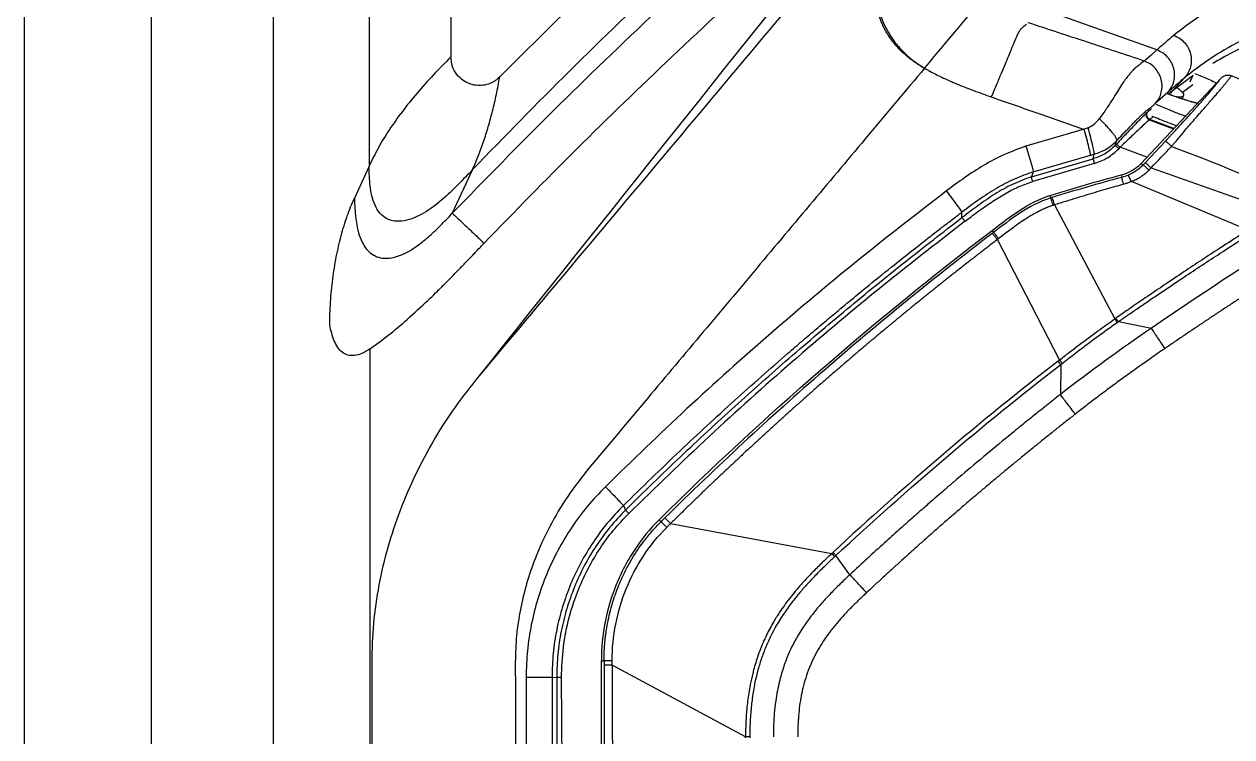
# Model space of a CAD drawing. Extents: x 400 to 501, y 484 to 634.
# Drawn here: x 400.3 to 412.95, y 522.68 to 530.14 of the extents above; entities that cross this region are included whole.
import ezdxf

# ---------------------------------------------------------------- set-up
doc = ezdxf.new("R2010")
doc.units = 0
doc.header["$MEASUREMENT"] = 0
doc.layers.add('1', color=4, linetype='Continuous')
doc.layers.add('DIM', color=3, linetype='Continuous')
doc.layers.add('GEOMETRY', color=3, linetype='Continuous', lineweight=25)

# ---------------------------------------------------------------- blocks, each defined once
blk = doc.blocks.new('2026 GRANDEE')
at = {"layer": '1', "color": 4, "ltscale": 16}
blk.add_line((-50.123, -3), (-50.123, -88.174), dxfattribs=at)
at = {"layer": '1'}
blk.add_line((-46.501, -85.402), (-46.502, -70.098), dxfattribs=at)
at = {"layer": 'GEOMETRY'}
blk.add_line((-48.791, -86.292), (-48.791, -4.882), dxfattribs=at)
at = {"layer": 'GEOMETRY', "ltscale": 16}
for p, q in [((-47.516, -49.928), (-47.516, -85.557)), ((-46.512, -55.235), (-46.512, -68.185)), ((-45.656, -55.265), (-45.656, -67.042)), ((-38.264, -66.97), (-39.455, -66.548)), ((-37.897, -67.249), (-38.104, -67.401)), ((-37.974, -67.262), (-38.104, -67.401)), ((-37.594, -67.268), (-38.428, -68.157)), ((-37.887, -67.336), (-37.998, -67.418)), ((-38.15, -67.415), (-38.281, -67.531)), ((-38.142, -67.434), (-38.151, -67.431)), ((-38.14, -67.434), (-38.149, -67.43)), ((-38.14, -67.433), (-38.142, -67.434)), ((-38.119, -67.413), (-38.14, -67.431)), ((-38.104, -67.401), (-38.119, -67.413)), ((-38, -67.482), (-37.985, -67.449)), ((-38.356, -67.616), (-38.363, -67.621)), ((-38.319, -67.585), (-38.356, -67.616)), ((-38.343, -67.702), (-38.336, -67.697)), ((-38.343, -67.702), (-38.091, -67.797)), ((-38.302, -67.668), (-38.336, -67.697)), ((-38.085, -67.791), (-38.336, -67.697)), ((-39.024, -67.801), (-39.634, -67.978)), ((-38.686, -67.955), (-38.699, -67.969)), ((-38.663, -68.004), (-38.649, -67.989)), ((-38.368, -68.093), (-38.649, -67.989)), ((-38.387, -68.151), (-38.174, -67.924)), ((-39.578, -68.298), (-38.932, -68.11)), ((-39.559, -68.246), (-38.958, -68.071)), ((-38.932, -68.11), (-38.919, -68.061)), ((-46.512, -68.185), (-46.666, -68.521)), ((-45.428, -68.222), (-45.641, -68.68)), ((-39.559, -68.246), (-39.578, -68.298)), ((-38.919, -68.158), (-39.563, -68.346)), ((-38.639, -68.279), (-38.632, -68.304)), ((-38.428, -68.157), (-38.409, -68.174)), ((-38.324, -68.205), (-37.013, -68.668)), ((-37.309, -68.855), (-38.531, -68.347)), ((-39.383, -68.494), (-39.375, -68.519)), ((-39.337, -68.593), (-38.705, -69.786)), ((-40.304, -68.724), (-40.305, -68.668)), ((-39.989, -68.859), (-39.973, -68.88)), ((-39.282, -70.215), (-39.934, -68.955)), ((-38.667, -69.814), (-38.321, -69.883)), ((-39.27, -70.262), (-39.274, -70.577)), ((-43.849, -71.739), (-43.827, -71.786)), ((-43.455, -71.908), (-43.475, -71.888)), ((-43.355, -71.928), (-41.668, -72.242)), ((-41.477, -72.463), (-41.625, -72.263)), ((-44.08, -73.366), (-44.052, -73.366)), ((-42.57, -74.159), (-43.967, -73.411)), ((-44.596, -73.535), (-44.547, -73.539)), ((-44.46, -79.751), (-44.497, -73.539)), ((-42.57, -74.172), (-42.57, -74.159))]:
    blk.add_line(p, q, dxfattribs=at)
at = {"layer": 'GEOMETRY', "ltscale": 16, "flags": 128}
for points in [[(-38.264, -66.97), (-38.328, -67.027), (-38.396, -67.086)], [(-38.046, -67.367), (-38.029, -67.382), (-38.001, -67.408), (-37.986, -67.43), (-37.984, -67.447), (-37.996, -67.458), (-38.02, -67.463), (-38.056, -67.462), (-38.061, -67.462)], [(-38.699, -67.969), (-38.692, -67.945), (-38.685, -67.921)]]:
    blk.add_lwpolyline(points, dxfattribs=at)
at = {"layer": 'GEOMETRY', "ltscale": 256}
blk.add_arc((-36.839, -67.732), 1.16, 154.505, 158.4804, dxfattribs=at)
at = {"layer": 'GEOMETRY', "ltscale": 16}
for points, knots in [([(-41.12, -63.564), (-41.471, -63.861), (-42.169, -64.455), (-43.189, -65.37), (-44.184, -66.299), (-44.825, -66.936), (-45.144, -67.253)], [0, 0, 0, 0, 0.25257, 0.503557, 0.752765, 1, 1, 1, 1]), ([(-41.156, -64.209), (-41.53, -64.532), (-42.277, -65.176), (-43.362, -66.171), (-44.416, -67.182), (-45.092, -67.876), (-45.428, -68.222)], [0, 0, 0, 0, 0.25315, 0.504362, 0.753395, 1, 1, 1, 1]), ([(-41.206, -64.515), (-41.595, -64.851), (-42.369, -65.52), (-43.496, -66.553), (-44.59, -67.601), (-45.292, -68.322), (-45.641, -68.68)], [0, 0, 0, 0, 0.253181, 0.504368, 0.753366, 1, 1, 1, 1]), ([(-46.481, -73.38), (-46.477, -73.244), (-46.47, -72.972), (-46.411, -72.569), (-46.317, -72.172), (-46.189, -71.784), (-46.027, -71.409), (-45.834, -71.048), (-45.614, -70.704), (-45.444, -70.491), (-45.359, -70.384), (-43.987, -68.666), (-42.614, -66.947), (-41.242, -65.229)], [0, 0, 0, 0, 0.124849, 0.249573, 0.374369, 0.499324, 0.624442, 0.749662, 0.874886, 1, 1, 1, 3.021176, 3.021176, 3.021176, 3.021176]), ([(-45.308, -68.993), (-44.987, -68.663), (-44.342, -68), (-43.338, -67.032), (-42.306, -66.076), (-41.597, -65.456), (-41.242, -65.145)], [0, 0, 0, 0, 0.246554, 0.495561, 0.746795, 1, 1, 1, 1]), ([(-45.359, -70.384), (-45.033, -69.996), (-44.37, -69.205), (-43.358, -67.999), (-42.312, -66.753), (-41.603, -65.908), (-41.243, -65.479)], [0, 0, 0, 0, 0.237503, 0.483333, 0.737496, 1, 1, 1, 1]), ([(-34.9, -65.819), (-35.071, -65.832), (-35.415, -65.857), (-35.895, -65.928), (-36.348, -66.021), (-36.769, -66.137), (-37.157, -66.276), (-37.507, -66.435), (-37.823, -66.614), (-37.999, -66.749), (-38.087, -66.817)], [0, 0, 0, 0, 0.122478, 0.245718, 0.369693, 0.494384, 0.619777, 0.745851, 0.8726, 1, 1, 1, 1]), ([(-41.245, -66.056), (-41.244, -66.118), (-41.241, -66.238), (-41.217, -66.411), (-41.176, -66.571), (-41.116, -66.718), (-41.039, -66.851), (-40.943, -66.97), (-40.829, -67.076), (-40.741, -67.132), (-40.696, -67.161)], [0, 0, 0, 0, 0.143413, 0.277035, 0.403829, 0.524523, 0.642303, 0.758653, 0.877316, 1, 1, 1, 1]), ([(-41.245, -66.056), (-41.244, -66.117), (-41.243, -66.236), (-41.226, -66.408), (-41.194, -66.558), (-41.15, -66.686), (-41.096, -66.793), (-41.027, -66.892), (-40.946, -66.98), (-40.852, -67.059), (-40.749, -67.13), (-40.636, -67.196), (-40.505, -67.262), (-40.352, -67.329), (-40.178, -67.397), (-40.058, -67.44), (-39.997, -67.462)], [0, 0, 0, 0, 0.0884697, 0.171591, 0.2507717, 0.3094785, 0.3671647, 0.4245822, 0.4826243, 0.5403135, 0.6028649, 0.6631706, 0.7297968, 0.8152974, 0.9052216, 1, 1, 1, 1]), ([(-40.692, -67.156), (-40.629, -67.081), (-40.505, -66.933), (-40.339, -66.735), (-40.207, -66.578), (-40.119, -66.473), (-40.076, -66.422), (-40.052, -66.393), (-40.028, -66.365), (-40.017, -66.351)], [0, 0, 0, 0, 0.1277811, 0.249611, 0.3701999, 0.4958858, 0.6640678, 0.8348347, 1, 1, 1, 1]), ([(-36.403, -66.508), (-36.492, -66.532), (-36.722, -66.595), (-37.055, -66.72), (-37.402, -66.879), (-37.714, -67.059), (-37.887, -67.194), (-37.974, -67.262)], [0, 0, 0, 0, 0.135286, 0.349705, 0.56531, 0.782091, 1, 1, 1, 1]), ([(-39.997, -67.462), (-39.977, -67.417), (-39.941, -67.333), (-39.892, -67.216), (-39.849, -67.116), (-39.814, -67.031), (-39.786, -66.962), (-39.763, -66.906), (-39.744, -66.861), (-39.723, -66.813), (-39.705, -66.775), (-39.686, -66.748), (-39.665, -66.729), (-39.641, -66.71), (-39.629, -66.7)], [0, 0, 0, 0, 0.070009, 0.131694, 0.187396, 0.239569, 0.290535, 0.342207, 0.395927, 0.452478, 0.575003, 0.709236, 0.852115, 1, 1, 1, 1]), ([(-38.396, -67.086), (-38.594, -67.02), (-38.999, -66.886), (-39.404, -66.753), (-39.611, -66.685)], [0, 0, 0, 0, 0.489341, 1, 1, 1, 1]), ([(-38.087, -66.817), (-38.117, -66.843), (-38.177, -66.894), (-38.235, -66.945), (-38.264, -66.97)], [0, 0, 0, 0, 0.508371, 1, 1, 1, 1]), ([(-38.087, -66.817), (-38.066, -66.826), (-38.025, -66.845), (-37.973, -66.891), (-37.934, -66.947), (-37.909, -67.011), (-37.9, -67.078), (-37.909, -67.146), (-37.932, -67.209), (-37.96, -67.244), (-37.974, -67.262)], [0, 0, 0, 0, 0.125001, 0.250002, 0.375001, 0.5, 0.624999, 0.749998, 0.874999, 1, 1, 1, 1]), ([(-36.909, -66.769), (-37.004, -66.802), (-37.228, -66.88), (-37.483, -66.995), (-37.63, -67.084), (-37.678, -67.112)], [0, 0, 0, 0, 0.333755, 0.784874, 1, 1, 1, 1]), ([(-38.15, -67.415), (-38.136, -67.398), (-38.108, -67.363), (-38.084, -67.299), (-38.075, -67.231), (-38.084, -67.164), (-38.109, -67.099), (-38.149, -67.044), (-38.201, -66.998), (-38.243, -66.98), (-38.264, -66.97)], [0, 0, 0, 0, 0.125001, 0.250002, 0.375001, 0.5, 0.624999, 0.749998, 0.874999, 1, 1, 1, 1]), ([(-45.656, -67.042), (-45.718, -67.106), (-45.841, -67.232), (-46.012, -67.423), (-46.166, -67.613), (-46.301, -67.803), (-46.419, -67.995), (-46.481, -68.122), (-46.512, -68.185)], [0, 0, 0, 0, 0.173586, 0.34201, 0.507349, 0.671406, 0.835359, 1, 1, 1, 1]), ([(-45.144, -67.253), (-45.169, -67.275), (-45.216, -67.314), (-45.298, -67.34), (-45.376, -67.345), (-45.454, -67.33), (-45.531, -67.291), (-45.597, -67.228), (-45.646, -67.142), (-45.653, -67.076), (-45.656, -67.042)], [0, 0, 0, 0, 0.141246, 0.255568, 0.359568, 0.471937, 0.590891, 0.719782, 0.855445, 1, 1, 1, 1]), ([(-38.396, -67.086), (-38.412, -67.099), (-38.444, -67.124), (-38.473, -67.146), (-38.503, -67.171), (-38.535, -67.206), (-38.561, -67.236), (-38.593, -67.277), (-38.631, -67.332), (-38.676, -67.403), (-38.729, -67.489), (-38.792, -67.587), (-38.841, -67.655), (-38.867, -67.69)], [0, 0, 0, 0, 0.1724486, 0.3450414, 0.5153687, 0.5779803, 0.6396359, 0.7000735, 0.759345, 0.817644, 0.8759133, 0.9360562, 1, 1, 1, 1]), ([(-38.281, -67.531), (-38.266, -67.514), (-38.238, -67.479), (-38.215, -67.414), (-38.206, -67.347), (-38.215, -67.279), (-38.241, -67.215), (-38.281, -67.159), (-38.333, -67.113), (-38.375, -67.095), (-38.396, -67.086)], [0, 0, 0, 0, 0.1250008, 0.2500018, 0.3750013, 0.5, 0.6249987, 0.7499983, 0.8749993, 1, 1, 1, 1]), ([(-45.428, -68.222), (-45.408, -68.176), (-45.368, -68.085), (-45.313, -67.933), (-45.263, -67.774), (-45.218, -67.607), (-45.177, -67.434), (-45.155, -67.314), (-45.144, -67.253)], [0, 0, 0, 0, 0.166422, 0.3313, 0.495834, 0.661046, 0.828329, 1, 1, 1, 1]), ([(-40.696, -67.161), (-40.891, -67.393), (-41.28, -67.857), (-41.866, -68.555), (-42.443, -69.242), (-43.021, -69.931), (-43.607, -70.629), (-44.006, -71.105), (-44.21, -71.348)], [0, 0, 0, 0, 0.166597, 0.332185, 0.5, 0.65907, 0.825736, 1, 1, 1, 1]), ([(-37.974, -67.262), (-38.004, -67.287), (-38.063, -67.338), (-38.121, -67.39), (-38.15, -67.415)], [0, 0, 0, 0, 0.507658, 1, 1, 1, 1]), ([(-38.111, -67.979), (-38.109, -67.978), (-38.103, -67.971), (-38.091, -67.957), (-38.071, -67.933), (-38.043, -67.9), (-38.007, -67.858), (-37.965, -67.808), (-37.917, -67.752), (-37.866, -67.693), (-37.826, -67.647), (-37.791, -67.606), (-37.764, -67.576), (-37.736, -67.544), (-37.705, -67.508), (-37.67, -67.468), (-37.635, -67.428), (-37.605, -67.393), (-37.579, -67.362), (-37.557, -67.336), (-37.541, -67.315), (-37.524, -67.294), (-37.51, -67.277), (-37.498, -67.261), (-37.491, -67.251), (-37.487, -67.245), (-37.485, -67.242)], [0, 0, 0, 0, 0.003432, 0.01297, 0.028627, 0.050517, 0.078625, 0.112945, 0.153535, 0.199235, 0.250396, 0.27147, 0.313098, 0.341621, 0.37589, 0.439064, 0.500956, 0.563097, 0.625295, 0.687774, 0.750087, 0.78764, 0.875063, 0.92317, 0.964806, 1, 1, 1, 1]), ([(-37.867, -67.217), (-37.844, -67.225), (-37.795, -67.245), (-37.724, -67.275), (-37.671, -67.3), (-37.646, -67.313), (-37.64, -67.316)], [0, 0, 0, 0, 0.2781964, 0.59632, 0.9054788, 1, 1, 1, 1]), ([(-37.485, -67.242), (-37.487, -67.242), (-37.49, -67.24), (-37.496, -67.239), (-37.502, -67.237), (-37.509, -67.236), (-37.515, -67.236), (-37.522, -67.236), (-37.53, -67.236), (-37.54, -67.237), (-37.552, -67.24), (-37.565, -67.246), (-37.575, -67.252), (-37.585, -67.258), (-37.591, -67.264), (-37.594, -67.268)], [0, 0, 0, 0, 0.048847, 0.099736, 0.152653, 0.207565, 0.264419, 0.323139, 0.383624, 0.445749, 0.572851, 0.709845, 0.784138, 0.881613, 1, 1, 1, 1]), ([(-35.845, -67.965), (-35.912, -67.932), (-35.979, -67.899), (-36.114, -67.834), (-36.181, -67.802), (-36.384, -67.706), (-36.52, -67.645), (-36.793, -67.524), (-36.93, -67.465), (-37.138, -67.38), (-37.207, -67.352), (-37.345, -67.296), (-37.415, -67.269), (-37.485, -67.242)], [0, 0, 0, 0, 0.125, 0.125, 0.25, 0.25, 0.5, 0.5, 0.75, 0.75, 0.875, 0.875, 1, 1, 1, 1]), ([(-38.174, -67.924), (-38.171, -67.921), (-38.164, -67.913), (-38.154, -67.903), (-38.144, -67.892), (-38.134, -67.881), (-38.124, -67.871), (-38.115, -67.86), (-38.105, -67.85), (-38.086, -67.829), (-38.057, -67.798), (-38.009, -67.746), (-37.952, -67.684), (-37.903, -67.63), (-37.867, -67.591), (-37.835, -67.554), (-37.799, -67.514), (-37.762, -67.472), (-37.73, -67.435), (-37.701, -67.401), (-37.675, -67.371), (-37.654, -67.344), (-37.637, -67.324), (-37.623, -67.306), (-37.613, -67.293), (-37.603, -67.28), (-37.597, -67.272), (-37.594, -67.268)], [0, 0, 0, 0, 0.008014, 0.015971, 0.023875, 0.031732, 0.039544, 0.047317, 0.055054, 0.062761, 0.094223, 0.125347, 0.186308, 0.250178, 0.281036, 0.312984, 0.375744, 0.438407, 0.500667, 0.569613, 0.642912, 0.711523, 0.785712, 0.83628, 0.888838, 0.943406, 1, 1, 1, 1]), ([(-39.997, -67.462), (-39.831, -67.52), (-39.507, -67.633), (-39.183, -67.746), (-39.024, -67.801)], [0, 0, 0, 0, 0.5117194, 1, 1, 1, 1]), ([(-37.84, -67.53), (-37.854, -67.527), (-37.905, -67.514), (-38.011, -67.481), (-38.099, -67.449), (-38.142, -67.434)], [0, 0, 0, 0, 0.159488, 0.5982099, 1, 1, 1, 1]), ([(-37.839, -67.528), (-37.849, -67.526), (-37.876, -67.519), (-37.927, -67.505), (-37.99, -67.485), (-38.058, -67.462), (-38.109, -67.445), (-38.136, -67.435), (-38.14, -67.433)], [0, 0, 0, 0, 0.126151, 0.321958, 0.528718, 0.744685, 0.966617, 1, 1, 1, 1]), ([(-38.119, -67.413), (-38.121, -67.416), (-38.126, -67.423), (-38.13, -67.431), (-38.13, -67.436), (-38.131, -67.437)], [0, 0, 0, 0, 0.452829, 0.905659, 1, 1, 1, 1]), ([(-38.104, -67.401), (-38.107, -67.404), (-38.112, -67.41), (-38.114, -67.417), (-38.115, -67.421)], [0, 0, 0, 0, 0.525257, 1, 1, 1, 1]), ([(-38.363, -67.621), (-38.367, -67.625), (-38.376, -67.632), (-38.403, -67.66), (-38.439, -67.696), (-38.482, -67.741), (-38.53, -67.79), (-38.597, -67.86), (-38.65, -67.917), (-38.686, -67.955)], [0, 0, 0, 0, 0.131973, 0.262324, 0.390474, 0.516208, 0.639657, 0.761238, 1, 1, 1, 1]), ([(-38.685, -67.921), (-38.665, -67.899), (-38.627, -67.859), (-38.577, -67.806), (-38.536, -67.764), (-38.501, -67.727), (-38.47, -67.696), (-38.442, -67.669), (-38.418, -67.646), (-38.391, -67.621), (-38.367, -67.601), (-38.343, -67.583), (-38.318, -67.563), (-38.293, -67.542), (-38.281, -67.531)], [0, 0, 0, 0, 0.052474, 0.095668, 0.133735, 0.172568, 0.21688, 0.268405, 0.326788, 0.39067, 0.530415, 0.680892, 0.837972, 1, 1, 1, 1]), ([(-38.363, -67.621), (-38.365, -67.624), (-38.37, -67.63), (-38.375, -67.642), (-38.376, -67.654), (-38.375, -67.667), (-38.37, -67.678), (-38.363, -67.688), (-38.354, -67.697), (-38.346, -67.7), (-38.343, -67.702)], [0, 0, 0, 0, 0.125001, 0.250002, 0.375001, 0.5, 0.624999, 0.749998, 0.874999, 1, 1, 1, 1]), ([(-38.336, -67.697), (-38.34, -67.695), (-38.347, -67.691), (-38.357, -67.683), (-38.364, -67.673), (-38.368, -67.661), (-38.37, -67.649), (-38.368, -67.637), (-38.364, -67.625), (-38.359, -67.619), (-38.356, -67.616)], [0, 0, 0, 0, 0.125001, 0.250002, 0.375001, 0.5, 0.624999, 0.749998, 0.874999, 1, 1, 1, 1]), ([(-38.275, -67.539), (-38.231, -67.557), (-38.131, -67.599), (-38.024, -67.64), (-37.965, -67.663)], [0, 0, 0, 0, 0.447524, 1, 1, 1, 1]), ([(-38.982, -67.784), (-38.961, -67.773), (-38.916, -67.75), (-38.884, -67.711), (-38.867, -67.69)], [0, 0, 0, 0, 0.477213, 1, 1, 1, 1]), ([(-38.685, -67.921), (-38.684, -67.918), (-38.683, -67.911), (-38.69, -67.893), (-38.705, -67.868), (-38.727, -67.838), (-38.755, -67.804), (-38.789, -67.767), (-38.827, -67.728), (-38.853, -67.703), (-38.867, -67.69)], [0, 0, 0, 0, 0.125, 0.250001, 0.375, 0.5, 0.625, 0.749999, 0.875, 1, 1, 1, 1]), ([(-38.343, -67.702), (-38.347, -67.705), (-38.355, -67.712), (-38.381, -67.735), (-38.415, -67.767), (-38.469, -67.817), (-38.548, -67.891), (-38.616, -67.957), (-38.649, -67.989)], [0, 0, 0, 0, 0.130485, 0.259801, 0.387468, 0.51326, 0.758878, 1, 1, 1, 1]), ([(-38.051, -67.768), (-38.113, -67.744), (-38.203, -67.71), (-38.287, -67.676), (-38.313, -67.665)], [0, 0, 0, 0, 0.69367, 1, 1, 1, 1]), ([(-38.982, -67.784), (-38.989, -67.787), (-39.003, -67.793), (-39.017, -67.798), (-39.024, -67.801)], [0, 0, 0, 0, 0.499637, 1, 1, 1, 1]), ([(-38.958, -68.071), (-38.959, -68.066), (-38.959, -68.055), (-38.974, -67.992), (-38.997, -67.904), (-39.015, -67.835), (-39.024, -67.801)], [0, 0, 0, 0, 0.25, 0.5, 0.75, 1, 1, 1, 1]), ([(-38.919, -68.061), (-38.919, -68.055), (-38.919, -68.044), (-38.933, -67.979), (-38.955, -67.889), (-38.973, -67.819), (-38.982, -67.784)], [0, 0, 0, 0, 0.25, 0.5, 0.75, 1, 1, 1, 1]), ([(-39.634, -67.978), (-39.712, -68.006), (-39.865, -68.061), (-40.078, -68.176), (-40.277, -68.305), (-40.403, -68.399), (-40.465, -68.445)], [0, 0, 0, 0, 0.257666, 0.509142, 0.756347, 1, 1, 1, 1]), ([(-39.634, -67.978), (-39.624, -68.012), (-39.603, -68.08), (-39.578, -68.167), (-39.561, -68.23), (-39.56, -68.24), (-39.559, -68.246)], [0, 0, 0, 0, 0.25, 0.5, 0.75, 1, 1, 1, 1]), ([(-38.699, -67.969), (-38.733, -68.001), (-38.801, -68.064), (-38.888, -68.094), (-38.932, -68.11)], [0, 0, 0, 0, 0.5000279, 1, 1, 1, 1]), ([(-38.919, -68.061), (-38.875, -68.045), (-38.787, -68.015), (-38.719, -67.952), (-38.685, -67.921)], [0, 0, 0, 0, 0.5048953, 1, 1, 1, 1]), ([(-38.919, -68.158), (-38.871, -68.141), (-38.775, -68.107), (-38.7, -68.038), (-38.663, -68.004)], [0, 0, 0, 0, 0.4999841, 1, 1, 1, 1]), ([(-38.699, -67.969), (-38.698, -67.97), (-38.697, -67.971), (-38.689, -67.979), (-38.677, -67.99), (-38.667, -67.999), (-38.663, -68.004)], [0, 0, 0, 0, 0.249993, 0.5, 0.750007, 1, 1, 1, 1]), ([(-38.649, -67.989), (-38.654, -67.985), (-38.663, -67.976), (-38.675, -67.965), (-38.684, -67.957), (-38.685, -67.956), (-38.686, -67.955)], [0, 0, 0, 0, 0.249993, 0.5, 0.750007, 1, 1, 1, 1]), ([(-38.111, -67.979), (-38.118, -67.972), (-38.126, -67.965), (-38.142, -67.951), (-38.149, -67.945), (-38.161, -67.934), (-38.166, -67.93), (-38.172, -67.925), (-38.174, -67.924), (-38.174, -67.924)], [0, 0, 0, 0, 0.25, 0.25, 0.5, 0.5, 0.75, 0.75, 1, 1, 1, 1]), ([(-38.958, -68.071), (-38.957, -68.071), (-38.956, -68.071), (-38.955, -68.07), (-38.955, -68.07)], [0, 0, 0, 0, 0.5001479, 1, 1, 1, 1]), ([(-38.955, -68.07), (-38.949, -68.069), (-38.937, -68.065), (-38.925, -68.062), (-38.919, -68.061)], [0, 0, 0, 0, 0.50112, 1, 1, 1, 1]), ([(-38.932, -68.11), (-38.932, -68.111), (-38.931, -68.113), (-38.928, -68.124), (-38.924, -68.139), (-38.92, -68.152), (-38.919, -68.158)], [0, 0, 0, 0, 0.2499931, 0.5, 0.7500069, 1, 1, 1, 1]), ([(-38.324, -68.205), (-38.332, -68.198), (-38.34, -68.19), (-38.355, -68.177), (-38.362, -68.171), (-38.374, -68.161), (-38.378, -68.157), (-38.385, -68.152), (-38.386, -68.151), (-38.387, -68.151)], [0, 0, 0, 0, 0.25, 0.25, 0.5, 0.5, 0.75, 0.75, 1, 1, 1, 1]), ([(-45.428, -68.222), (-45.478, -68.275), (-45.582, -68.384), (-45.746, -68.542), (-45.901, -68.659), (-46.036, -68.729), (-46.14, -68.761), (-46.24, -68.767), (-46.331, -68.741), (-46.403, -68.681), (-46.454, -68.596), (-46.485, -68.497), (-46.508, -68.359), (-46.51, -68.255), (-46.512, -68.185)], [0, 0, 0, 0, 0.127244, 0.263808, 0.398736, 0.465817, 0.531308, 0.589874, 0.643434, 0.697211, 0.755318, 0.817231, 0.879275, 1, 1, 1, 1]), ([(-39.559, -68.246), (-39.625, -68.269), (-39.758, -68.317), (-39.946, -68.419), (-40.129, -68.536), (-40.246, -68.624), (-40.305, -68.668)], [0, 0, 0, 0, 0.243919, 0.491173, 0.743088, 1, 1, 1, 1]), ([(-38.409, -68.174), (-38.43, -68.197), (-38.454, -68.218), (-38.506, -68.253), (-38.535, -68.269), (-38.565, -68.281)], [0, 0, 0, 0, 0.5, 0.5, 1, 1, 1, 1]), ([(-38.532, -68.347), (-38.523, -68.343), (-38.514, -68.34), (-38.497, -68.333), (-38.489, -68.329), (-38.464, -68.316), (-38.448, -68.307), (-38.401, -68.277), (-38.372, -68.254), (-38.346, -68.227)], [0, 0, 0, 0, 0.125, 0.125, 0.25, 0.25, 0.5, 0.5, 1, 1, 1, 1]), ([(-38.346, -68.227), (-38.354, -68.22), (-38.362, -68.213), (-38.377, -68.199), (-38.384, -68.193), (-38.395, -68.183), (-38.4, -68.18), (-38.407, -68.175), (-38.408, -68.174), (-38.409, -68.174)], [0, 0, 0, 0, 0.25, 0.25, 0.5, 0.5, 0.75, 0.75, 1, 1, 1, 1]), ([(-38.346, -68.227), (-38.342, -68.223), (-38.335, -68.216), (-38.328, -68.208), (-38.324, -68.205)], [0, 0, 0, 0, 0.5, 1, 1, 1, 1]), ([(-39.578, -68.298), (-39.645, -68.323), (-39.778, -68.372), (-39.962, -68.478), (-40.136, -68.597), (-40.248, -68.682), (-40.304, -68.724)], [0, 0, 0, 0, 0.251641, 0.502059, 0.751524, 1, 1, 1, 1]), ([(-40.273, -68.764), (-40.228, -68.73), (-40.139, -68.662), (-40.002, -68.565), (-39.861, -68.477), (-39.717, -68.401), (-39.614, -68.364), (-39.563, -68.346)], [0, 0, 0, 0, 0.204145, 0.408687, 0.606749, 0.803954, 1, 1, 1, 1]), ([(-39.563, -68.346), (-39.565, -68.34), (-39.569, -68.328), (-39.574, -68.312), (-39.577, -68.301), (-39.578, -68.299), (-39.578, -68.298)], [0, 0, 0, 0, 0.2499931, 0.5, 0.7500069, 1, 1, 1, 1]), ([(-38.611, -68.376), (-38.641, -68.384), (-38.701, -68.401), (-38.795, -68.428), (-38.894, -68.457), (-38.997, -68.488), (-39.106, -68.521), (-39.22, -68.556), (-39.297, -68.58), (-39.337, -68.593)], [0, 0, 0, 0, 0.121525, 0.250185, 0.385955, 0.528821, 0.678779, 0.835834, 1, 1, 1, 1]), ([(-38.611, -68.376), (-38.614, -68.367), (-38.616, -68.357), (-38.621, -68.339), (-38.624, -68.331), (-38.627, -68.318), (-38.629, -68.313), (-38.631, -68.306), (-38.632, -68.304), (-38.632, -68.304)], [0, 0, 0, 0, 0.25, 0.25, 0.5, 0.5, 0.75, 0.75, 1, 1, 1, 1]), ([(-38.531, -68.347), (-38.535, -68.349), (-38.544, -68.353), (-38.557, -68.358), (-38.57, -68.363), (-38.583, -68.367), (-38.597, -68.372), (-38.607, -68.375), (-38.611, -68.376)], [0, 0, 0, 0, 0.1616253, 0.3254094, 0.4912383, 0.6590076, 0.8286229, 1, 1, 1, 1]), ([(-38.531, -68.347), (-38.532, -68.345), (-38.534, -68.341), (-38.537, -68.335), (-38.539, -68.329), (-38.542, -68.323), (-38.545, -68.317), (-38.548, -68.31), (-38.551, -68.304), (-38.554, -68.299), (-38.556, -68.294), (-38.559, -68.289), (-38.561, -68.286), (-38.563, -68.283), (-38.564, -68.281), (-38.564, -68.281), (-38.565, -68.281)], [0, 0, 0, 0, 0.049944, 0.10361, 0.161057, 0.222302, 0.287309, 0.35598, 0.428147, 0.503559, 0.58188, 0.66269, 0.745493, 0.829723, 0.914771, 1, 1, 1, 1]), ([(-46.924, -69.851), (-46.922, -69.77), (-46.919, -69.607), (-46.894, -69.368), (-46.857, -69.135), (-46.806, -68.914), (-46.744, -68.705), (-46.692, -68.582), (-46.666, -68.521)], [0, 0, 0, 0, 0.167218, 0.336061, 0.50359, 0.670602, 0.836357, 1, 1, 1, 1]), ([(-46.666, -68.521), (-46.665, -68.543), (-46.663, -68.586), (-46.659, -68.651), (-46.653, -68.713), (-46.643, -68.792), (-46.625, -68.882), (-46.59, -68.978), (-46.543, -69.056), (-46.483, -69.111), (-46.412, -69.144), (-46.335, -69.154), (-46.253, -69.143), (-46.169, -69.115), (-46.081, -69.071), (-46.005, -69.019), (-45.936, -68.966), (-45.877, -68.915), (-45.818, -68.861), (-45.762, -68.805), (-45.703, -68.745), (-45.664, -68.704), (-45.641, -68.68)], [0, 0, 0, 0, 0.039585, 0.078628, 0.118654, 0.153803, 0.223171, 0.285136, 0.339531, 0.388036, 0.433021, 0.479924, 0.528048, 0.58299, 0.640029, 0.705981, 0.750641, 0.797519, 0.847407, 0.895557, 0.941028, 1, 1, 1, 1]), ([(-40.465, -68.445), (-40.777, -68.686), (-41.401, -69.169), (-42.306, -69.931), (-43.189, -70.719), (-43.755, -71.268), (-44.038, -71.542)], [0, 0, 0, 0, 0.25002, 0.500035, 0.750023, 1, 1, 1, 1]), ([(-40.305, -68.668), (-40.307, -68.663), (-40.312, -68.654), (-40.349, -68.602), (-40.402, -68.529), (-40.444, -68.473), (-40.465, -68.445)], [0, 0, 0, 0, 0.25, 0.5, 0.75, 1, 1, 1, 1]), ([(-39.989, -68.859), (-39.895, -68.787), (-39.801, -68.714), (-39.602, -68.585), (-39.497, -68.529), (-39.383, -68.494)], [0, 0, 0, 0, 0.5, 0.5, 1, 1, 1, 1]), ([(-39.375, -68.519), (-39.495, -68.556), (-39.601, -68.615), (-39.796, -68.743), (-39.885, -68.813), (-39.973, -68.88)], [0, 0, 0, 0, 0.5, 0.5, 1, 1, 1, 1]), ([(-39.349, -68.597), (-39.353, -68.587), (-39.356, -68.577), (-39.362, -68.558), (-39.365, -68.549), (-39.37, -68.534), (-39.372, -68.528), (-39.374, -68.521), (-39.375, -68.519), (-39.375, -68.519)], [0, 0, 0, 0, 0.25, 0.25, 0.5, 0.5, 0.75, 0.75, 1, 1, 1, 1]), ([(-39.363, -68.515), (-39.362, -68.515), (-39.362, -68.517), (-39.359, -68.524), (-39.357, -68.53), (-39.352, -68.545), (-39.349, -68.554), (-39.343, -68.573), (-39.34, -68.583), (-39.337, -68.593)], [0, 0, 0, 0, 0.25, 0.25, 0.5, 0.5, 0.75, 0.75, 1, 1, 1, 1]), ([(-39.349, -68.597), (-39.355, -68.599), (-39.367, -68.603), (-39.386, -68.609), (-39.404, -68.616), (-39.423, -68.624), (-39.443, -68.633), (-39.463, -68.642), (-39.483, -68.651), (-39.518, -68.669), (-39.574, -68.699), (-39.645, -68.744), (-39.719, -68.794), (-39.787, -68.844), (-39.854, -68.894), (-39.899, -68.928), (-39.921, -68.945)], [0, 0, 0, 0, 0.027699, 0.056392, 0.086086, 0.11679, 0.148512, 0.181259, 0.215039, 0.249858, 0.351339, 0.500009, 0.625001, 0.749989, 0.876226, 1, 1, 1, 1]), ([(-45.641, -68.68), (-45.624, -68.696), (-45.588, -68.728), (-45.507, -68.804), (-45.411, -68.895), (-45.342, -68.96), (-45.308, -68.993)], [0, 0, 0, 0, 0.2500013, 0.5, 0.7499987, 1, 1, 1, 1]), ([(-43.849, -71.739), (-43.653, -71.548), (-43.271, -71.176), (-42.696, -70.646), (-42.289, -70.286), (-42.05, -70.079), (-41.975, -70.015), (-41.901, -69.951), (-41.828, -69.89), (-41.757, -69.83), (-41.688, -69.772), (-41.583, -69.684), (-41.446, -69.57), (-41.244, -69.405), (-41.026, -69.229), (-40.816, -69.062), (-40.655, -68.936), (-40.537, -68.845), (-40.449, -68.778), (-40.387, -68.73), (-40.344, -68.698), (-40.319, -68.678), (-40.306, -68.669), (-40.305, -68.668)], [0, 0, 0, 0, 0.174572, 0.341244, 0.500015, 0.521715, 0.542934, 0.563671, 0.583927, 0.603702, 0.622996, 0.641809, 0.691062, 0.736677, 0.809081, 0.869881, 0.908217, 0.939893, 0.964909, 0.979301, 0.989947, 0.998891, 1, 1, 1, 1]), ([(-43.827, -71.786), (-43.636, -71.599), (-43.259, -71.231), (-42.687, -70.702), (-42.106, -70.186), (-41.513, -69.684), (-40.91, -69.192), (-40.504, -68.879), (-40.304, -68.724)], [0, 0, 0, 0, 0.171984, 0.338663, 0.500035, 0.670869, 0.837524, 1, 1, 1, 1]), ([(-40.273, -68.764), (-40.581, -69.002), (-41.195, -69.479), (-42.086, -70.232), (-42.956, -71.009), (-43.513, -71.551), (-43.792, -71.822)], [0, 0, 0, 0, 0.25, 0.499965, 0.75, 1, 1, 1, 1]), ([(-40.304, -68.724), (-40.303, -68.725), (-40.302, -68.726), (-40.295, -68.736), (-40.285, -68.749), (-40.277, -68.759), (-40.273, -68.764)], [0, 0, 0, 0, 0.249993, 0.5, 0.750007, 1, 1, 1, 1]), ([(-39.987, -68.89), (-40.589, -69.35), (-41.176, -69.828), (-42.32, -70.822), (-42.876, -71.336), (-43.415, -71.868)], [0, 0, 0, 0, 0.5, 0.5, 1, 1, 1, 1]), ([(-39.934, -68.955), (-39.94, -68.947), (-39.947, -68.938), (-39.96, -68.922), (-39.966, -68.915), (-39.976, -68.902), (-39.98, -68.898), (-39.985, -68.892), (-39.986, -68.89), (-39.987, -68.89)], [0, 0, 0, 0, 0.25, 0.25, 0.5, 0.5, 0.75, 0.75, 1, 1, 1, 1]), ([(-39.921, -68.945), (-39.927, -68.937), (-39.934, -68.928), (-39.946, -68.912), (-39.952, -68.904), (-39.962, -68.892), (-39.966, -68.887), (-39.971, -68.881), (-39.973, -68.88), (-39.973, -68.88)], [0, 0, 0, 0, 0.25, 0.25, 0.5, 0.5, 0.75, 0.75, 1, 1, 1, 1]), ([(-37.309, -68.855), (-37.338, -68.873), (-37.444, -68.942), (-37.677, -69.092), (-37.947, -69.27), (-38.199, -69.439), (-38.379, -69.562), (-38.542, -69.673), (-38.644, -69.744), (-38.692, -69.777)], [0, 0, 0, 0, 0.061983, 0.228651, 0.5, 0.644306, 0.775742, 0.894306, 1, 1, 1, 1]), ([(-38.667, -69.814), (-38.636, -69.793), (-38.57, -69.747), (-38.468, -69.677), (-38.357, -69.601), (-38.239, -69.521), (-38.112, -69.436), (-37.899, -69.293), (-37.65, -69.13), (-37.417, -68.979), (-37.311, -68.912), (-37.284, -68.895)], [0, 0, 0, 0, 0.069192, 0.14404, 0.224546, 0.310707, 0.402526, 0.500001, 0.774252, 0.940918, 1, 1, 1, 1]), ([(-46.502, -70.098), (-46.43, -70.047), (-46.286, -69.942), (-46.078, -69.762), (-45.916, -69.611), (-45.795, -69.494), (-45.717, -69.416), (-45.636, -69.335), (-45.57, -69.266), (-45.517, -69.212), (-45.477, -69.17), (-45.438, -69.13), (-45.396, -69.086), (-45.356, -69.044), (-45.325, -69.012), (-45.31, -68.996), (-45.308, -68.993)], [0, 0, 0, 0, 0.162018, 0.32814, 0.505755, 0.569689, 0.637658, 0.709667, 0.780305, 0.813648, 0.849277, 0.886259, 0.91752, 0.959539, 0.993468, 1, 1, 1, 1]), ([(-39.934, -68.955), (-39.964, -68.978), (-40.023, -69.023), (-40.111, -69.092), (-40.2, -69.16), (-40.288, -69.229), (-40.377, -69.298), (-40.465, -69.368), (-40.552, -69.438), (-40.64, -69.508), (-40.728, -69.579), (-40.815, -69.65), (-40.902, -69.721), (-40.989, -69.793), (-41.076, -69.865), (-41.163, -69.937), (-41.25, -70.009), (-41.336, -70.082), (-41.422, -70.155), (-41.508, -70.229), (-41.594, -70.303), (-41.68, -70.377), (-41.766, -70.451), (-41.851, -70.526), (-41.936, -70.601), (-42.021, -70.677), (-42.106, -70.753), (-42.19, -70.829), (-42.275, -70.905), (-42.359, -70.982), (-42.443, -71.059), (-42.527, -71.136), (-42.611, -71.214), (-42.694, -71.292), (-42.778, -71.37), (-42.861, -71.449), (-42.944, -71.528), (-43.026, -71.607), (-43.109, -71.687), (-43.191, -71.767), (-43.273, -71.847), (-43.328, -71.901), (-43.355, -71.928)], [0, 0, 0, 0, 0.024666, 0.04935, 0.07405, 0.098768, 0.123503, 0.148256, 0.173025, 0.197811, 0.222615, 0.247436, 0.272274, 0.297129, 0.322001, 0.346891, 0.371797, 0.396721, 0.421661, 0.446619, 0.471594, 0.496586, 0.521595, 0.546621, 0.571664, 0.596725, 0.621802, 0.646896, 0.672008, 0.697136, 0.722281, 0.747444, 0.772623, 0.797819, 0.823033, 0.848263, 0.87351, 0.898774, 0.924055, 0.949353, 0.974668, 1, 1, 1, 1]), ([(-37.071, -69.361), (-37.105, -69.383), (-37.173, -69.426), (-37.274, -69.492), (-37.375, -69.558), (-37.476, -69.624), (-37.577, -69.69), (-37.678, -69.757), (-37.778, -69.824), (-37.879, -69.891), (-37.979, -69.959), (-38.079, -70.027), (-38.145, -70.072), (-38.178, -70.095)], [0, 0, 0, 0, 0.090926, 0.181846, 0.272761, 0.363672, 0.45458, 0.545485, 0.636388, 0.727291, 0.818193, 0.909096, 1, 1, 1, 1]), ([(-39.282, -70.215), (-39.262, -70.199), (-39.215, -70.163), (-39.139, -70.104), (-39.064, -70.047), (-38.978, -69.983), (-38.89, -69.918), (-38.792, -69.847), (-38.732, -69.805), (-38.705, -69.786)], [0, 0, 0, 0, 0.106442, 0.250014, 0.398837, 0.500028, 0.693602, 0.860262, 1, 1, 1, 1]), ([(-38.705, -69.786), (-38.7, -69.792), (-38.695, -69.799), (-38.687, -69.812), (-38.682, -69.818), (-38.68, -69.823)], [0, 0, 0, 0, 0.5, 0.5, 1, 1, 1, 1]), ([(-38.667, -69.814), (-38.67, -69.81), (-38.674, -69.804), (-38.683, -69.791), (-38.688, -69.784), (-38.692, -69.777)], [0, 0, 0, 0, 0.5, 0.5, 1, 1, 1, 1]), ([(-46.502, -70.098), (-46.529, -70.116), (-46.582, -70.148), (-46.663, -70.173), (-46.737, -70.169), (-46.797, -70.137), (-46.843, -70.084), (-46.891, -69.991), (-46.911, -69.908), (-46.924, -69.851)], [0, 0, 0, 0, 0.14287, 0.268149, 0.378607, 0.491011, 0.602477, 0.731535, 1, 1, 1, 1]), ([(-38.178, -70.095), (-38.191, -70.076), (-38.205, -70.056), (-38.231, -70.018), (-38.244, -69.998), (-38.269, -69.961), (-38.281, -69.944), (-38.302, -69.911), (-38.312, -69.896), (-38.321, -69.883)], [0, 0, 0, 0, 0.25, 0.25, 0.5, 0.5, 0.75, 0.75, 1, 1, 1, 1]), ([(-38.178, -70.095), (-38.202, -70.111), (-38.249, -70.144), (-38.318, -70.192), (-38.387, -70.24), (-38.455, -70.288), (-38.522, -70.336), (-38.588, -70.383), (-38.672, -70.444), (-38.772, -70.518), (-38.89, -70.606), (-39.004, -70.693), (-39.08, -70.752), (-39.117, -70.781)], [0, 0, 0, 0, 0.073807, 0.14682, 0.21904, 0.290468, 0.361106, 0.430954, 0.500014, 0.627977, 0.753957, 0.877961, 1, 1, 1, 1]), ([(-39.282, -70.215), (-39.277, -70.221), (-39.272, -70.228), (-39.262, -70.241), (-39.258, -70.246), (-39.255, -70.251)], [0, 0, 0, 0, 0.5, 0.5, 1, 1, 1, 1]), ([(-39.274, -70.577), (-39.298, -70.596), (-39.352, -70.639), (-39.445, -70.712), (-39.558, -70.802), (-39.692, -70.91), (-39.894, -71.075), (-40.131, -71.272), (-40.324, -71.435), (-40.428, -71.524), (-40.472, -71.562), (-40.535, -71.617), (-40.617, -71.688), (-40.717, -71.775), (-40.835, -71.879), (-40.971, -72), (-41.125, -72.138), (-41.296, -72.294), (-41.415, -72.405), (-41.477, -72.463)], [0, 0, 0, 0, 0.03124, 0.071858, 0.121858, 0.181239, 0.250003, 0.39126, 0.500004, 0.511776, 0.532044, 0.560806, 0.598065, 0.64382, 0.698071, 0.760817, 0.832056, 0.911786, 1, 1, 1, 1]), ([(-39.117, -70.781), (-39.131, -70.763), (-39.146, -70.744), (-39.175, -70.706), (-39.19, -70.688), (-39.217, -70.652), (-39.23, -70.635), (-39.254, -70.604), (-39.264, -70.59), (-39.274, -70.577)], [0, 0, 0, 0, 0.25, 0.25, 0.5, 0.5, 0.75, 0.75, 1, 1, 1, 1]), ([(-39.117, -70.781), (-39.148, -70.806), (-39.212, -70.856), (-39.306, -70.93), (-39.4, -71.006), (-39.494, -71.081), (-39.587, -71.157), (-39.68, -71.233), (-39.773, -71.309), (-39.866, -71.386), (-39.958, -71.463), (-40.05, -71.54), (-40.141, -71.617), (-40.233, -71.695), (-40.324, -71.773), (-40.414, -71.852), (-40.505, -71.93), (-40.595, -72.009), (-40.684, -72.088), (-40.774, -72.168), (-40.863, -72.248), (-40.951, -72.328), (-41.04, -72.408), (-41.128, -72.489), (-41.216, -72.57), (-41.274, -72.624), (-41.303, -72.651)], [0, 0, 0, 0, 0.041883, 0.083743, 0.125581, 0.167397, 0.209192, 0.250966, 0.292721, 0.334456, 0.376172, 0.417869, 0.459549, 0.501211, 0.542857, 0.584486, 0.626099, 0.667698, 0.709281, 0.750851, 0.792407, 0.83395, 0.87548, 0.916998, 0.958504, 1, 1, 1, 1]), ([(-44.21, -71.348), (-44.286, -71.445), (-44.439, -71.638), (-44.626, -71.957), (-44.767, -72.265), (-44.866, -72.556), (-44.931, -72.825), (-44.973, -73.099), (-44.978, -73.284), (-44.981, -73.376)], [0, 0, 0, 0, 0.1666561, 0.3333211, 0.4999674, 0.6250178, 0.75003, 0.8749827, 1, 1, 1, 1]), ([(-44.038, -71.542), (-44.103, -71.61), (-44.231, -71.744), (-44.395, -71.969), (-44.538, -72.206), (-44.656, -72.456), (-44.75, -72.716), (-44.817, -72.984), (-44.86, -73.258), (-44.865, -73.443), (-44.868, -73.535)], [0, 0, 0, 0, 0.126394, 0.251247, 0.376018, 0.500752, 0.625478, 0.75023, 0.875059, 1, 1, 1, 1]), ([(-44.038, -71.542), (-44.014, -71.567), (-43.964, -71.617), (-43.903, -71.681), (-43.859, -71.727), (-43.852, -71.735), (-43.849, -71.739)], [0, 0, 0, 0, 0.25, 0.5, 0.75, 1, 1, 1, 1]), ([(-43.849, -71.739), (-43.907, -71.8), (-44.022, -71.921), (-44.17, -72.123), (-44.299, -72.337), (-44.405, -72.562), (-44.49, -72.797), (-44.551, -73.039), (-44.589, -73.286), (-44.594, -73.452), (-44.596, -73.535)], [0, 0, 0, 0, 0.126034, 0.25081, 0.375688, 0.500632, 0.625571, 0.750472, 0.875317, 1, 1, 1, 1]), ([(-43.827, -71.786), (-43.883, -71.845), (-43.995, -71.963), (-44.138, -72.16), (-44.262, -72.369), (-44.365, -72.59), (-44.446, -72.819), (-44.504, -73.055), (-44.54, -73.296), (-44.545, -73.458), (-44.547, -73.539)], [0, 0, 0, 0, 0.125083, 0.250137, 0.375158, 0.500155, 0.625133, 0.750069, 0.875009, 1, 1, 1, 1]), ([(-43.792, -71.822), (-43.797, -71.817), (-43.806, -71.808), (-43.817, -71.797), (-43.825, -71.788), (-43.827, -71.787), (-43.827, -71.786)], [0, 0, 0, 0, 0.249993, 0.5, 0.750007, 1, 1, 1, 1]), ([(-44.497, -73.539), (-44.493, -73.433), (-44.485, -73.221), (-44.422, -72.909), (-44.33, -72.632), (-44.218, -72.392), (-44.097, -72.187), (-43.956, -71.994), (-43.847, -71.879), (-43.792, -71.822)], [0, 0, 0, 0, 0.166606, 0.333245, 0.499947, 0.625003, 0.75003, 0.875046, 1, 1, 1, 1]), ([(-43.475, -71.888), (-43.573, -71.985), (-43.659, -72.091), (-43.772, -72.262), (-43.807, -72.321), (-43.871, -72.442), (-43.899, -72.504), (-43.976, -72.692), (-44.015, -72.823), (-44.067, -73.092), (-44.08, -73.229), (-44.08, -73.366)], [0, 0, 0, 0, 0.25, 0.25, 0.375, 0.375, 0.5, 0.5, 0.75, 0.75, 1, 1, 1, 1]), ([(-44.052, -73.366), (-44.052, -73.356), (-44.052, -73.337), (-44.051, -73.308), (-44.05, -73.281), (-44.049, -73.254), (-44.047, -73.229), (-44.046, -73.205), (-44.044, -73.183), (-44.042, -73.161), (-44.04, -73.14), (-44.038, -73.121), (-44.035, -73.103), (-44.033, -73.086), (-44.031, -73.07), (-44.029, -73.055), (-44.027, -73.041), (-44.025, -73.029), (-44.023, -73.017), (-44.021, -73.007), (-44.02, -72.998), (-44.018, -72.99), (-44.017, -72.983), (-44.016, -72.977), (-44.015, -72.973), (-44.014, -72.969), (-44.014, -72.967), (-44, -72.897), (-43.968, -72.766), (-43.904, -72.583), (-43.821, -72.402), (-43.738, -72.258), (-43.662, -72.148), (-43.612, -72.083), (-43.566, -72.027), (-43.524, -71.98), (-43.488, -71.941), (-43.465, -71.918), (-43.455, -71.908)], [0, 0, 0, 0, 0.0184245, 0.0361249, 0.0531066, 0.0693744, 0.0849322, 0.0997832, 0.1139299, 0.1273743, 0.1401181, 0.1521622, 0.1635073, 0.1741539, 0.1841021, 0.1933517, 0.2019025, 0.209754, 0.2169057, 0.2233571, 0.2291076, 0.2341564, 0.2385031, 0.242147, 0.2450877, 0.2473248, 0.2488579, 0.2496868, 0.3799254, 0.498587, 0.6083601, 0.7488782, 0.8059618, 0.8568676, 0.9016954, 0.9404924, 0.9732666, 1, 1, 1, 1]), ([(-43.395, -71.968), (-43.403, -71.96), (-43.41, -71.952), (-43.425, -71.938), (-43.432, -71.931), (-43.443, -71.92), (-43.448, -71.915), (-43.454, -71.909), (-43.455, -71.908), (-43.455, -71.908)], [0, 0, 0, 0, 0.25, 0.25, 0.5, 0.5, 0.75, 0.75, 1, 1, 1, 1]), ([(-43.355, -71.928), (-43.363, -71.92), (-43.37, -71.912), (-43.385, -71.898), (-43.392, -71.891), (-43.403, -71.88), (-43.408, -71.875), (-43.414, -71.87), (-43.415, -71.869), (-43.415, -71.868)], [0, 0, 0, 0, 0.25, 0.25, 0.5, 0.5, 0.75, 0.75, 1, 1, 1, 1]), ([(-43.395, -71.968), (-43.389, -71.961), (-43.375, -71.948), (-43.362, -71.934), (-43.355, -71.928)], [0, 0, 0, 0, 0.5, 1, 1, 1, 1]), ([(-43.967, -73.365), (-43.967, -73.235), (-43.954, -73.106), (-43.904, -72.855), (-43.868, -72.732), (-43.771, -72.491), (-43.711, -72.377), (-43.569, -72.16), (-43.487, -72.059), (-43.395, -71.968)], [0, 0, 0, 0, 0.25, 0.25, 0.5, 0.5, 0.75, 0.75, 1, 1, 1, 1]), ([(-41.668, -72.242), (-41.679, -72.252), (-41.712, -72.283), (-41.778, -72.347), (-41.871, -72.439), (-41.965, -72.539), (-42.047, -72.633), (-42.127, -72.733), (-42.203, -72.838), (-42.283, -72.965), (-42.34, -73.071), (-42.401, -73.203), (-42.451, -73.337), (-42.494, -73.485), (-42.52, -73.604), (-42.537, -73.701), (-42.549, -73.787), (-42.558, -73.868), (-42.564, -73.947), (-42.567, -74.021), (-42.57, -74.091), (-42.57, -74.137), (-42.57, -74.159)], [0, 0, 0, 0, 0.020212, 0.061881, 0.125034, 0.199006, 0.250017, 0.295196, 0.375053, 0.426562, 0.500002, 0.539721, 0.624955, 0.696141, 0.749975, 0.791245, 0.830626, 0.868154, 0.903851, 0.937725, 0.969777, 1, 1, 1, 1]), ([(-41.638, -72.275), (-41.65, -72.287), (-41.678, -72.314), (-41.724, -72.357), (-41.775, -72.407), (-41.846, -72.478), (-41.927, -72.564), (-42.012, -72.661), (-42.094, -72.763), (-42.199, -72.909), (-42.293, -73.07), (-42.366, -73.234), (-42.412, -73.361), (-42.45, -73.49), (-42.478, -73.616), (-42.5, -73.749), (-42.513, -73.866), (-42.521, -73.969), (-42.524, -74.042), (-42.525, -74.104), (-42.525, -74.142), (-42.525, -74.159)], [0, 0, 0, 0, 0.024377, 0.053351, 0.086916, 0.125068, 0.192977, 0.250037, 0.305127, 0.375132, 0.499976, 0.562424, 0.624897, 0.687202, 0.74996, 0.804319, 0.874948, 0.913918, 0.947753, 0.976449, 1, 1, 1, 1]), ([(-41.638, -72.275), (-41.641, -72.271), (-41.646, -72.266), (-41.657, -72.254), (-41.663, -72.248), (-41.668, -72.242)], [0, 0, 0, 0, 0.5, 0.5, 1, 1, 1, 1]), ([(-41.625, -72.263), (-41.628, -72.259), (-41.633, -72.254), (-41.644, -72.242), (-41.65, -72.236), (-41.655, -72.23)], [0, 0, 0, 0, 0.5, 0.5, 1, 1, 1, 1]), ([(-41.477, -72.463), (-41.49, -72.474), (-41.524, -72.506), (-41.575, -72.555), (-41.629, -72.608), (-41.693, -72.674), (-41.771, -72.758), (-41.862, -72.866), (-41.973, -73.015), (-42.062, -73.164), (-42.133, -73.32), (-42.178, -73.442), (-42.213, -73.566), (-42.238, -73.681), (-42.257, -73.793), (-42.268, -73.893), (-42.274, -73.979), (-42.277, -74.04), (-42.278, -74.1), (-42.278, -74.141), (-42.278, -74.161)], [0, 0, 0, 0, 0.026538, 0.071464, 0.109629, 0.142915, 0.213572, 0.28578, 0.361356, 0.499958, 0.551779, 0.624914, 0.70016, 0.749957, 0.806173, 0.874953, 0.906454, 0.937809, 0.969032, 1, 1, 1, 1]), ([(-41.303, -72.651), (-41.319, -72.634), (-41.336, -72.617), (-41.368, -72.582), (-41.384, -72.565), (-41.414, -72.532), (-41.428, -72.517), (-41.455, -72.488), (-41.467, -72.474), (-41.477, -72.463)], [0, 0, 0, 0, 0.25, 0.25, 0.5, 0.5, 0.75, 0.75, 1, 1, 1, 1]), ([(-41.303, -72.651), (-41.315, -72.662), (-41.338, -72.684), (-41.371, -72.715), (-41.402, -72.745), (-41.431, -72.774), (-41.477, -72.819), (-41.536, -72.881), (-41.608, -72.963), (-41.676, -73.046), (-41.761, -73.162), (-41.836, -73.285), (-41.896, -73.417), (-41.933, -73.518), (-41.964, -73.623), (-41.988, -73.728), (-42.005, -73.835), (-42.014, -73.925), (-42.019, -73.997), (-42.022, -74.05), (-42.023, -74.105), (-42.023, -74.142), (-42.023, -74.161)], [0, 0, 0, 0, 0.027625, 0.053944, 0.078958, 0.10267, 0.12508, 0.189873, 0.250069, 0.314021, 0.37513, 0.499983, 0.561902, 0.624931, 0.68695, 0.749953, 0.811241, 0.87492, 0.905091, 0.935986, 0.967617, 1, 1, 1, 1]), ([(-46.445, -79.62), (-46.446, -79.461), (-46.45, -79.141), (-46.454, -78.656), (-46.458, -78.162), (-46.461, -77.66), (-46.465, -77.148), (-46.468, -76.645), (-46.471, -76.019), (-46.475, -75.258), (-46.478, -74.334), (-46.48, -73.703), (-46.481, -73.38)], [0, 0, 0, 0, 0.076269, 0.153959, 0.23307, 0.313603, 0.395558, 0.478934, 0.555604, 0.696574, 0.844706, 1, 1, 1, 1]), ([(-44.981, -73.376), (-44.978, -74.46), (-44.972, -76.629), (-44.952, -78.798), (-44.942, -79.882)], [0, 0, 0, 0, 0.5, 1, 1, 1, 1]), ([(-44.044, -79.576), (-44.054, -78.541), (-44.062, -77.506), (-44.074, -75.436), (-44.078, -74.401), (-44.08, -73.366)], [0, 0, 0, 0, 0.5, 0.5, 1, 1, 1, 1]), ([(-43.967, -73.365), (-43.977, -73.365), (-43.988, -73.365), (-44.009, -73.365), (-44.019, -73.366), (-44.035, -73.366), (-44.041, -73.366), (-44.049, -73.366), (-44.051, -73.366), (-44.052, -73.366)], [0, 0, 0, 0, 0.25, 0.25, 0.5, 0.5, 0.75, 0.75, 1, 1, 1, 1]), ([(-44.051, -73.411), (-44.049, -74.432), (-44.045, -75.453), (-44.033, -77.495), (-44.025, -78.516), (-44.015, -79.536)], [0, 0, 0, 0, 0.5, 0.5, 1, 1, 1, 1]), ([(-43.967, -73.411), (-43.977, -73.411), (-43.988, -73.411), (-44.009, -73.411), (-44.019, -73.411), (-44.035, -73.411), (-44.041, -73.411), (-44.049, -73.411), (-44.051, -73.411), (-44.051, -73.411)], [0, 0, 0, 0, 0.25, 0.25, 0.5, 0.5, 0.75, 0.75, 1, 1, 1, 1]), ([(-43.967, -73.411), (-43.966, -73.575), (-43.966, -73.909), (-43.964, -74.419), (-43.962, -75.006), (-43.959, -75.693), (-43.955, -76.459), (-43.95, -77.239), (-43.944, -78.023), (-43.938, -78.789), (-43.933, -79.299), (-43.931, -79.535)], [0, 0, 0, 0, 0.08031, 0.16365, 0.25, 0.367937, 0.5, 0.625, 0.75, 0.88432, 1, 1, 1, 1]), ([(-44.868, -73.535), (-44.865, -74.57), (-44.86, -76.642), (-44.842, -78.714), (-44.833, -79.752)], [0, 0, 0, 0, 0.499283, 1, 1, 1, 1]), ([(-44.868, -73.535), (-44.833, -73.535), (-44.763, -73.535), (-44.674, -73.535), (-44.611, -73.535), (-44.601, -73.535), (-44.596, -73.535)], [0, 0, 0, 0, 0.25, 0.5, 0.75, 1, 1, 1, 1]), ([(-44.596, -73.535), (-44.593, -74.569), (-44.587, -76.641), (-44.569, -78.712), (-44.559, -79.75)], [0, 0, 0, 0, 0.499292, 1, 1, 1, 1]), ([(-44.547, -73.539), (-44.544, -74.571), (-44.538, -76.642), (-44.519, -78.713), (-44.51, -79.752)], [0, 0, 0, 0, 0.498346, 1, 1, 1, 1]), ([(-44.497, -73.539), (-44.503, -73.539), (-44.516, -73.539), (-44.532, -73.539), (-44.544, -73.539), (-44.546, -73.539), (-44.547, -73.539)], [0, 0, 0, 0, 0.2499933, 0.5, 0.750007, 1, 1, 1, 1]), ([(-42.525, -74.159), (-42.531, -74.159), (-42.538, -74.159), (-42.554, -74.159), (-42.562, -74.159), (-42.57, -74.159)], [0, 0, 0, 0, 0.5, 0.5, 1, 1, 1, 1])]:
    blk.add_open_spline(points, degree=3, knots=knots, dxfattribs=at)
for points in [[(-38.324, -68.205), (-38.253, -68.13), (-38.182, -68.055), (-38.111, -67.979)], [(-38.111, -67.979), (-37.662, -68.146), (-37.221, -68.329), (-36.787, -68.528)], [(-38.387, -68.151), (-38.394, -68.159), (-38.401, -68.167), (-38.409, -68.174)], [(-39.383, -68.494), (-39.136, -68.417), (-38.888, -68.345), (-38.639, -68.279)], [(-38.639, -68.279), (-38.559, -68.257), (-38.484, -68.217), (-38.428, -68.157)], [(-38.632, -68.304), (-38.877, -68.37), (-39.12, -68.44), (-39.363, -68.515)], [(-38.565, -68.281), (-38.586, -68.29), (-38.609, -68.298), (-38.632, -68.304)], [(-38.531, -68.347), (-38.531, -68.347), (-38.531, -68.347), (-38.531, -68.347)], [(-39.363, -68.515), (-39.367, -68.516), (-39.371, -68.518), (-39.375, -68.519)], [(-39.337, -68.593), (-39.341, -68.594), (-39.345, -68.596), (-39.349, -68.597)], [(-43.475, -71.888), (-42.38, -70.805), (-41.215, -69.792), (-39.989, -68.859)], [(-39.973, -68.88), (-39.978, -68.883), (-39.982, -68.887), (-39.987, -68.89)], [(-39.934, -68.955), (-39.929, -68.952), (-39.925, -68.948), (-39.921, -68.945)], [(-37.207, -69.144), (-37.582, -69.384), (-37.953, -69.63), (-38.321, -69.883)], [(-38.705, -69.786), (-38.701, -69.783), (-38.697, -69.78), (-38.692, -69.777)], [(-38.321, -69.883), (-38.644, -70.105), (-38.963, -70.334), (-39.274, -70.577)], [(-39.255, -70.251), (-39.066, -70.104), (-38.876, -69.959), (-38.68, -69.823)], [(-38.68, -69.823), (-38.675, -69.82), (-38.671, -69.817), (-38.667, -69.814)], [(-39.297, -70.227), (-40.113, -70.858), (-40.9, -71.527), (-41.655, -72.23)], [(-41.625, -72.263), (-40.87, -71.561), (-40.085, -70.893), (-39.27, -70.262)], [(-39.282, -70.215), (-39.287, -70.219), (-39.292, -70.223), (-39.297, -70.227)], [(-39.27, -70.262), (-39.277, -70.253), (-39.287, -70.239), (-39.297, -70.227)], [(-39.27, -70.262), (-39.265, -70.258), (-39.26, -70.254), (-39.255, -70.251)], [(-43.415, -71.868), (-43.429, -71.882), (-43.442, -71.895), (-43.455, -71.908)], [(-41.655, -72.23), (-41.659, -72.234), (-41.664, -72.238), (-41.668, -72.242)], [(-41.625, -72.263), (-41.629, -72.267), (-41.633, -72.271), (-41.638, -72.275)], [(-44.052, -73.366), (-44.052, -73.381), (-44.052, -73.396), (-44.051, -73.411)], [(-43.967, -73.411), (-43.967, -73.396), (-43.967, -73.38), (-43.967, -73.365)], [(-42.525, -74.159), (-42.525, -74.163), (-42.525, -74.168), (-42.525, -74.172)]]:
    blk.add_open_spline(points, degree=3, dxfattribs=at)

msp = doc.modelspace()

# ---------------------------------------------------------------- block references
at = {"layer": 'DIM'}
msp.add_blockref('2026 GRANDEE', (450.425, 596.84), dxfattribs=at)

doc.saveas('drawing.dxf')
